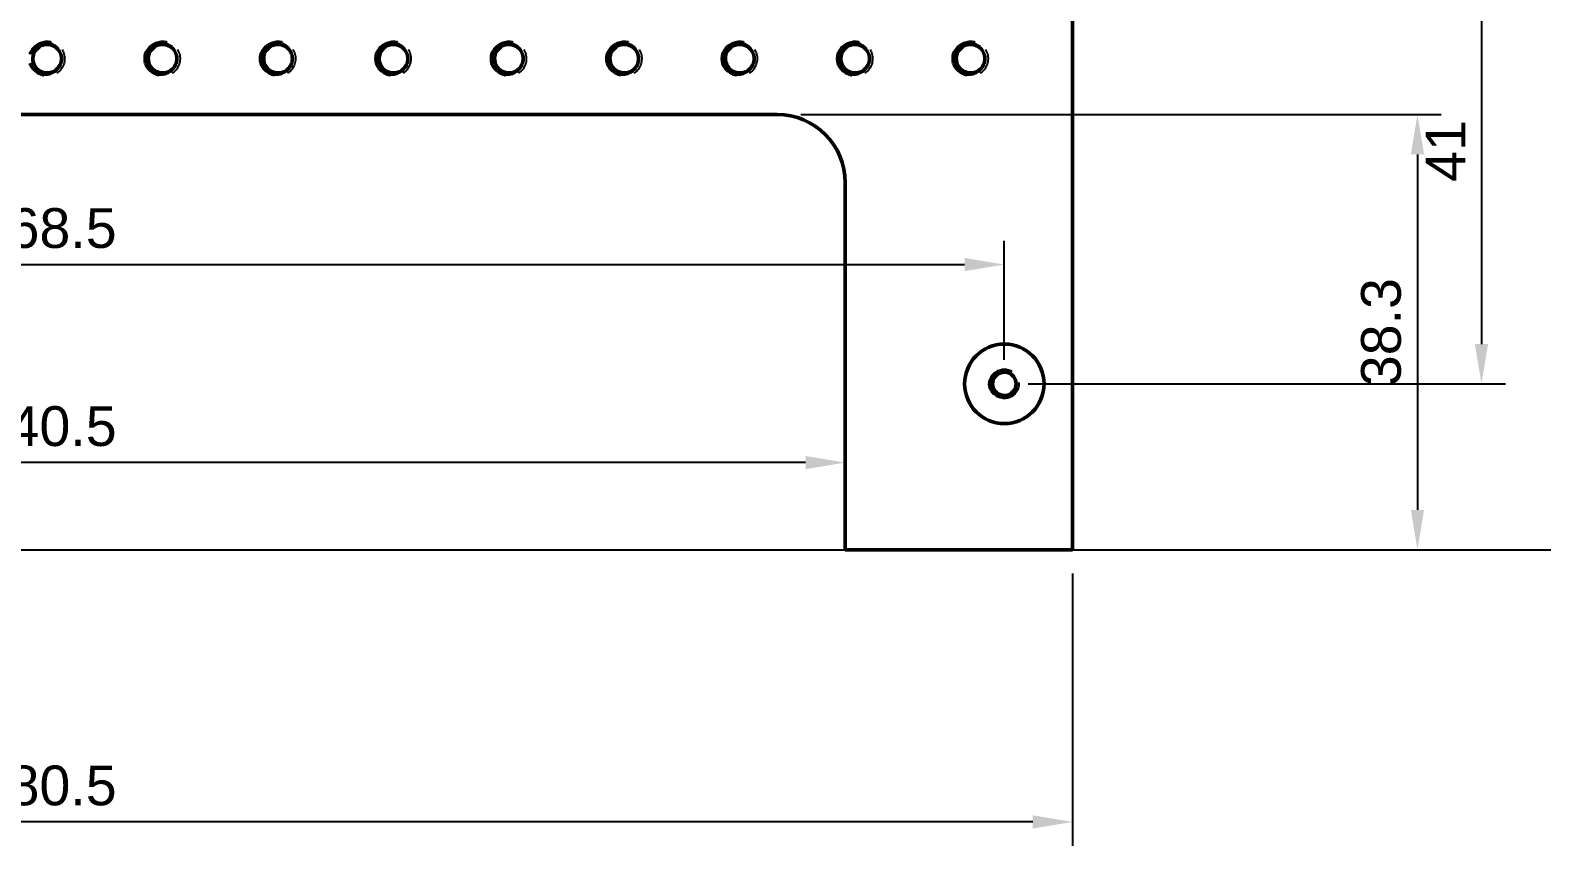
# Model space of a CAD drawing. Header units: millimetres. Extents: x 0 to 420, y 0 to 297.
# Drawn here: x 128.7 to 261.8, y 111.7 to 183.5 of the extents above; entities that cross this region are included whole.
import ezdxf

# ---------------------------------------------------------------- set-up
doc = ezdxf.new("R2010")
doc.units = ezdxf.units.MM
doc.header["$LTSCALE"] = 0.75
doc.linetypes.add('HIDDEN2', pattern=[4.7625, 3.175, -1.5875])
for name, color, linetype, lineweight in [('FD_Dimensions', 7, 'Continuous', 25), ('Hidden', 7, 'HIDDEN2', 25), ('Visible', 7, 'Continuous', 50)]:
    doc.layers.add(name, color=color, linetype=linetype, lineweight=lineweight)
doc.styles.get("Standard").update_dxf_attribs({"font": 'Arial.ttf'})
doc.dimstyles.new('Dim-ISO-25', dxfattribs={"dimtxt": 3.5, "dimasz": 3.5, "dimexe": 2.1, "dimexo": 2.1, "dimgap": 1.4, "dimtad": 1, "dimzin": 12, "dimdsep": 46, "dimtxsty": 'Standard', "dimcen": 0, "dimazin": 3, "dimtp": 0.1, "dimtm": 0.1, "dimtfac": 0.714286, "dimtmove": 0, "dimatfit": 3, "dimfxl": 1, "dimtzin": 12, "dimarcsym": 0})

# ---------------------------------------------------------------- blocks, each defined once
blk = doc.blocks.new('*D29')
at = {"layer": 'Defpoints', "color": 0, "transparency": 16777216}
for p in [(59.9859, 151.67057), (200.4859, 151.67057), (59.9859, 145.463714)]:
    blk.add_point(p, dxfattribs=at)
at = {"layer": 'FD_Dimensions', "color": 0, "lineweight": -2, "transparency": 16777216}
for p, q in [((59.9859, 149.57057), (59.9859, 143.363714)), ((200.4859, 149.57057), (200.4859, 143.363714)), ((196.9859, 145.463714), (63.4859, 145.463714))]:
    blk.add_line(p, q, dxfattribs=at)
at = {"layer": 'FD_Dimensions', "color": 0, "transparency": 16777216}
for points in [[(63.4859, 146.047048), (63.4859, 144.880381), (59.9859, 145.463714)], [(196.9859, 146.047048), (196.9859, 144.880381), (200.4859, 145.463714)]]:
    blk.add_solid(points, dxfattribs=at)
at = {"layer": 'FD_Dimensions', "color": 0, "transparency": 16777216, "insert": (130.2359, 148.65072), "char_height": 3.5, "attachment_point": 5}
blk.add_mtext('140.5', dxfattribs=at)
blk = doc.blocks.new('*D30')
at = {"layer": 'Defpoints', "color": 0, "transparency": 16777216}
for p in [(194.4859, 176.095026), (220.4859, 137.795026), (250.848906, 137.795026)]:
    blk.add_point(p, dxfattribs=at)
at = {"layer": 'FD_Dimensions', "color": 0, "lineweight": -2, "transparency": 16777216}
for p, q in [((196.5859, 176.095026), (252.948906, 176.095026)), ((250.848906, 172.595026), (250.848906, 141.295026)), ((222.5859, 137.795026), (252.948906, 137.795026))]:
    blk.add_line(p, q, dxfattribs=at)
at = {"layer": 'FD_Dimensions', "color": 0, "transparency": 16777216}
for points in [[(250.265573, 172.595026), (251.43224, 172.595026), (250.848906, 176.095026)], [(250.265573, 141.295026), (251.43224, 141.295026), (250.848906, 137.795026)]]:
    blk.add_solid(points, dxfattribs=at)
at = {"layer": 'FD_Dimensions', "color": 0, "transparency": 16777216, "insert": (247.660707, 156.945026), "char_height": 3.5, "attachment_point": 5, "rotation": 90}
blk.add_mtext('38.3', dxfattribs=at)
blk = doc.blocks.new('*D31')
at = {"layer": 'Defpoints', "color": 0, "transparency": 16777216}
for p in [(39.9859, 137.795026), (220.4859, 137.795026), (39.9859, 113.837239)]:
    blk.add_point(p, dxfattribs=at)
at = {"layer": 'FD_Dimensions', "color": 0, "lineweight": -2, "transparency": 16777216}
for p, q in [((39.9859, 135.695026), (39.9859, 111.737239)), ((220.4859, 135.695026), (220.4859, 111.737239)), ((216.9859, 113.837239), (43.4859, 113.837239))]:
    blk.add_line(p, q, dxfattribs=at)
at = {"layer": 'FD_Dimensions', "color": 0, "transparency": 16777216}
for points in [[(43.4859, 114.420573), (43.4859, 113.253906), (39.9859, 113.837239)], [(216.9859, 114.420573), (216.9859, 113.253906), (220.4859, 113.837239)]]:
    blk.add_solid(points, dxfattribs=at)
at = {"layer": 'FD_Dimensions', "color": 0, "transparency": 16777216, "insert": (130.2359, 117.024245), "char_height": 3.5, "attachment_point": 5}
blk.add_mtext('180.5', dxfattribs=at)
blk = doc.blocks.new('*D34')
at = {"layer": 'Defpoints', "color": 0, "transparency": 16777216}
for p in [(214.4859, 266.395026), (298.415219, 266.395026), (59.9859, 137.795026)]:
    blk.add_point(p, dxfattribs=at)
at = {"layer": 'FD_Dimensions', "color": 0, "lineweight": -2, "transparency": 16777216}
for p, q in [((216.5859, 266.395026), (300.515219, 266.395026)), ((298.415219, 141.295026), (298.415219, 262.895026)), ((62.0859, 137.795026), (300.515219, 137.795026))]:
    blk.add_line(p, q, dxfattribs=at)
at = {"layer": 'FD_Dimensions', "color": 0, "transparency": 16777216}
for points in [[(297.831886, 262.895026), (298.998553, 262.895026), (298.415219, 266.395026)], [(297.831886, 141.295026), (298.998553, 141.295026), (298.415219, 137.795026)]]:
    blk.add_solid(points, dxfattribs=at)
at = {"layer": 'FD_Dimensions', "color": 0, "transparency": 16777216, "insert": (295.228214, 202.095026), "char_height": 3.5, "attachment_point": 5, "rotation": 90}
blk.add_mtext('128.6', dxfattribs=at)
blk = doc.blocks.new('*D36')
at = {"layer": 'Defpoints', "color": 0, "transparency": 16777216}
for p in [(214.4859, 193.395026), (214.4859, 152.395026), (256.4859, 152.395026)]:
    blk.add_point(p, dxfattribs=at)
at = {"layer": 'FD_Dimensions', "color": 0, "lineweight": -2, "transparency": 16777216}
for p, q in [((216.5859, 193.395026), (258.5859, 193.395026)), ((256.4859, 189.895026), (256.4859, 155.895026)), ((216.5859, 152.395026), (258.5859, 152.395026))]:
    blk.add_line(p, q, dxfattribs=at)
at = {"layer": 'FD_Dimensions', "color": 0, "transparency": 16777216}
for points in [[(255.902567, 189.895026), (257.069234, 189.895026), (256.4859, 193.395026)], [(255.902567, 155.895026), (257.069234, 155.895026), (256.4859, 152.395026)]]:
    blk.add_solid(points, dxfattribs=at)
at = {"layer": 'FD_Dimensions', "color": 0, "transparency": 16777216, "insert": (253.328738, 172.895026), "char_height": 3.5, "attachment_point": 5, "rotation": 90}
blk.add_mtext('41', dxfattribs=at)
blk = doc.blocks.new('*D37')
at = {"layer": 'Defpoints', "color": 0, "transparency": 16777216}
for p in [(214.4859, 162.895026), (45.9859, 152.395026), (214.4859, 152.395026)]:
    blk.add_point(p, dxfattribs=at)
at = {"layer": 'FD_Dimensions', "color": 0, "lineweight": -2, "transparency": 16777216}
for p, q in [((45.9859, 154.495026), (45.9859, 164.995026)), ((214.4859, 154.495026), (214.4859, 164.995026)), ((49.4859, 162.895026), (210.9859, 162.895026))]:
    blk.add_line(p, q, dxfattribs=at)
at = {"layer": 'FD_Dimensions', "color": 0, "transparency": 16777216}
for points in [[(49.4859, 163.47836), (49.4859, 162.311693), (45.9859, 162.895026)], [(210.9859, 163.47836), (210.9859, 162.311693), (214.4859, 162.895026)]]:
    blk.add_solid(points, dxfattribs=at)
at = {"layer": 'FD_Dimensions', "color": 0, "transparency": 16777216, "insert": (130.2359, 166.082032), "char_height": 3.5, "attachment_point": 5}
blk.add_mtext('168.5', dxfattribs=at)

msp = doc.modelspace()

# ---------------------------------------------------------------- linework, layer by layer
at = {"layer": 'Hidden'}
for points, knots in [([(128.745, 181.414), (128.908, 182.021), (129.476, 182.498), (130.102, 182.552), (130.728, 182.607), (131.369, 182.236), (131.634, 181.667), (131.9, 181.098), (131.772, 180.369), (131.328, 179.925), (130.885, 179.481), (130.158, 179.351), (129.589, 179.614), (129.179, 179.803), (128.872, 180.186), (128.75, 180.619)], [14.3984001, 14.3984001, 14.3984001, 14.3984001, 15.6211227, 15.6211227, 15.6211227, 16.8426782, 16.8426782, 16.8426782, 18.0630931, 18.0630931, 18.0630931, 19.2823935, 19.2823935, 19.2823935, 20.1591191, 20.1591191, 20.1591191, 20.1591191]), ([(138.905, 181.414), (139.068, 182.021), (139.636, 182.498), (140.262, 182.552), (140.888, 182.607), (141.529, 182.236), (141.794, 181.667), (142.06, 181.098), (141.932, 180.369), (141.488, 179.925), (141.045, 179.481), (140.318, 179.351), (139.749, 179.614), (139.339, 179.803), (139.032, 180.186), (138.91, 180.619)], [14.3984001, 14.3984001, 14.3984001, 14.3984001, 15.6211227, 15.6211227, 15.6211227, 16.8426782, 16.8426782, 16.8426782, 18.0630931, 18.0630931, 18.0630931, 19.2823935, 19.2823935, 19.2823935, 20.1591191, 20.1591191, 20.1591191, 20.1591191]), ([(149.065, 181.414), (149.228, 182.021), (149.796, 182.498), (150.422, 182.552), (151.048, 182.607), (151.689, 182.236), (151.954, 181.667), (152.22, 181.098), (152.092, 180.369), (151.648, 179.925), (151.205, 179.481), (150.478, 179.351), (149.909, 179.614), (149.499, 179.803), (149.192, 180.186), (149.07, 180.619)], [14.3984001, 14.3984001, 14.3984001, 14.3984001, 15.6211227, 15.6211227, 15.6211227, 16.8426782, 16.8426782, 16.8426782, 18.0630931, 18.0630931, 18.0630931, 19.2823935, 19.2823935, 19.2823935, 20.1591191, 20.1591191, 20.1591191, 20.1591191]), ([(159.225, 181.414), (159.388, 182.021), (159.956, 182.498), (160.582, 182.552), (161.208, 182.607), (161.849, 182.236), (162.114, 181.667), (162.38, 181.098), (162.252, 180.369), (161.808, 179.925), (161.365, 179.481), (160.638, 179.351), (160.069, 179.614), (159.659, 179.803), (159.352, 180.186), (159.23, 180.619)], [14.3984001, 14.3984001, 14.3984001, 14.3984001, 15.6211227, 15.6211227, 15.6211227, 16.8426782, 16.8426782, 16.8426782, 18.0630931, 18.0630931, 18.0630931, 19.2823935, 19.2823935, 19.2823935, 20.1591191, 20.1591191, 20.1591191, 20.1591191]), ([(169.385, 181.414), (169.548, 182.021), (170.116, 182.498), (170.742, 182.552), (171.368, 182.607), (172.009, 182.236), (172.274, 181.667), (172.54, 181.098), (172.412, 180.369), (171.968, 179.925), (171.525, 179.481), (170.798, 179.351), (170.229, 179.614), (169.819, 179.803), (169.512, 180.186), (169.39, 180.619)], [14.3984001, 14.3984001, 14.3984001, 14.3984001, 15.6211227, 15.6211227, 15.6211227, 16.8426782, 16.8426782, 16.8426782, 18.0630931, 18.0630931, 18.0630931, 19.2823935, 19.2823935, 19.2823935, 20.1591191, 20.1591191, 20.1591191, 20.1591191]), ([(179.545, 181.414), (179.708, 182.021), (180.276, 182.498), (180.902, 182.552), (181.528, 182.607), (182.169, 182.236), (182.434, 181.667), (182.7, 181.098), (182.572, 180.369), (182.128, 179.925), (181.685, 179.481), (180.958, 179.351), (180.389, 179.614), (179.979, 179.803), (179.672, 180.186), (179.55, 180.619)], [14.3984001, 14.3984001, 14.3984001, 14.3984001, 15.6211227, 15.6211227, 15.6211227, 16.8426782, 16.8426782, 16.8426782, 18.0630931, 18.0630931, 18.0630931, 19.2823935, 19.2823935, 19.2823935, 20.1591191, 20.1591191, 20.1591191, 20.1591191]), ([(189.705, 181.414), (189.868, 182.021), (190.436, 182.498), (191.062, 182.552), (191.688, 182.607), (192.329, 182.236), (192.594, 181.667), (192.86, 181.098), (192.732, 180.369), (192.288, 179.925), (191.845, 179.481), (191.118, 179.351), (190.549, 179.614), (190.139, 179.803), (189.832, 180.186), (189.71, 180.619)], [14.3984001, 14.3984001, 14.3984001, 14.3984001, 15.6211227, 15.6211227, 15.6211227, 16.8426782, 16.8426782, 16.8426782, 18.0630931, 18.0630931, 18.0630931, 19.2823935, 19.2823935, 19.2823935, 20.1591191, 20.1591191, 20.1591191, 20.1591191]), ([(199.865, 181.414), (200.028, 182.021), (200.596, 182.498), (201.222, 182.552), (201.848, 182.607), (202.489, 182.236), (202.754, 181.667), (203.02, 181.098), (202.892, 180.369), (202.448, 179.925), (202.005, 179.481), (201.278, 179.351), (200.709, 179.614), (200.299, 179.803), (199.992, 180.186), (199.87, 180.619)], [14.3984001, 14.3984001, 14.3984001, 14.3984001, 15.6211227, 15.6211227, 15.6211227, 16.8426782, 16.8426782, 16.8426782, 18.0630931, 18.0630931, 18.0630931, 19.2823935, 19.2823935, 19.2823935, 20.1591191, 20.1591191, 20.1591191, 20.1591191]), ([(210.025, 181.414), (210.188, 182.021), (210.756, 182.498), (211.382, 182.552), (212.008, 182.607), (212.649, 182.236), (212.914, 181.667), (213.18, 181.098), (213.052, 180.369), (212.608, 179.925), (212.165, 179.481), (211.438, 179.351), (210.869, 179.614), (210.459, 179.803), (210.152, 180.186), (210.03, 180.619)], [14.3984001, 14.3984001, 14.3984001, 14.3984001, 15.6211227, 15.6211227, 15.6211227, 16.8426782, 16.8426782, 16.8426782, 18.0630931, 18.0630931, 18.0630931, 19.2823935, 19.2823935, 19.2823935, 20.1591191, 20.1591191, 20.1591191, 20.1591191]), ([(213.24, 152.73), (213.382, 153.258), (213.893, 153.665), (214.44, 153.684), (214.986, 153.704), (215.524, 153.336), (215.704, 152.82), (215.884, 152.304), (215.692, 151.682), (215.253, 151.358), (214.814, 151.033), (214.164, 151.032), (213.724, 151.354), (213.489, 151.526), (213.324, 151.782), (213.248, 152.062)], [14.4000124, 14.4000124, 14.4000124, 14.4000124, 15.6721069, 15.6721069, 15.6721069, 16.9430872, 16.9430872, 16.9430872, 18.212982, 18.212982, 18.212982, 19.4818196, 19.4818196, 19.4818196, 20.1575068, 20.1575068, 20.1575068, 20.1575068]), ([(214.514, 153.432), (214.379, 153.452), (214.24, 153.445), (213.968, 153.378), (213.837, 153.316), (213.6, 153.143), (213.498, 153.031), (213.339, 152.77), (213.284, 152.622), (213.243, 152.366), (213.24, 152.263), (213.258, 152.055), (213.281, 151.951), (213.316, 151.851)], [0, 0, 0, 0, 0.04115316, 0.04115316, 0.0841397, 0.0841397, 0.12895891, 0.12895891, 0.17561003, 0.17561003, 0.20647013, 0.20647013, 0.23807742, 0.23807742, 0.23807742, 0.23807742]), ([(213.747, 151.338), (213.89, 151.257), (214.047, 151.204), (214.367, 151.164), (214.526, 151.175), (214.825, 151.256), (214.962, 151.323), (215.198, 151.504), (215.295, 151.614), (215.413, 151.817), (215.448, 151.9), (215.497, 152.07), (215.51, 152.156), (215.512, 152.243)], [0, 0, 0, 0, 0.04926633, 0.04926633, 0.09669456, 0.09669456, 0.14228401, 0.14228401, 0.18603409, 0.18603409, 0.21297728, 0.21297728, 0.23917877, 0.23917877, 0.23917877, 0.23917877])]:
    msp.add_open_spline(points, degree=3, knots=knots, dxfattribs=at)
at = {"layer": 'Visible', "extrusion": (-1e-16, -1, 0)}
for p, q in [((220.486, 137.795), (220.486, 260.395)), ((65.986, 176.095), (194.486, 176.095)), ((200.486, 170.095), (200.486, 137.795)), ((200.486, 137.795), (220.486, 137.795))]:
    msp.add_line(p, q, dxfattribs=at)
at = {"layer": 'Visible', "extrusion": (0, 0, -1)}
msp.add_circle((-214.486, 152.395), 3.5, dxfattribs=at)
for centre, radius, start, end in [((-130.236, 181.015), 1.264, 130.73783, 229.26217), ((-140.396, 181.015), 1.543, 345.03244, 14.96756), ((-140.396, 181.015), 1.264, 130.73783, 229.26217), ((-150.556, 181.015), 1.543, 345.03244, 14.96756), ((-150.556, 181.015), 1.264, 130.73783, 229.26217), ((-160.716, 181.015), 1.543, 345.03244, 14.96756), ((-160.716, 181.015), 1.264, 130.73783, 229.26217), ((-170.876, 181.015), 1.543, 345.03244, 14.96756), ((-170.876, 181.015), 1.264, 130.73783, 229.26217), ((-181.036, 181.015), 1.543, 345.03244, 14.96756), ((-181.036, 181.015), 1.264, 130.73783, 229.26217), ((-191.196, 181.015), 1.543, 345.03244, 14.96756), ((-191.196, 181.015), 1.264, 130.73783, 229.26217), ((-201.356, 181.015), 1.543, 345.03244, 14.96756), ((-201.356, 181.015), 1.264, 130.73783, 229.26217), ((-211.516, 181.015), 1.543, 345.03244, 14.96756), ((-211.516, 181.015), 1.264, 130.73783, 229.26217), ((-194.486, 170.095), 6, 90, 180), ((-214.486, 152.395), 1.29, 344.94007, 15.05993)]:
    msp.add_arc(centre, radius, start, end, dxfattribs=at)
at = {"layer": 'Visible'}
msp.add_arc((214.486, 152.395), 1.038, 311.56922, 48.43078, dxfattribs=at)
for points, knots in [([(128.745, 181.414), (128.813, 181.598), (128.915, 181.769), (129.176, 182.054), (129.329, 182.168), (129.666, 182.327), (129.845, 182.373), (130.203, 182.392), (130.379, 182.367), (130.644, 182.274), (130.739, 182.228), (130.912, 182.114), (130.991, 182.048), (131.061, 181.973)], [0, 0, 0, 0, 0.05903869, 0.05903869, 0.11603343, 0.11603343, 0.17098341, 0.17098341, 0.22388784, 0.22388784, 0.25550516, 0.25550516, 0.28634738, 0.28634738, 0.28634738, 0.28634738]), ([(131.056, 181.966), (130.8, 182.183), (130.461, 182.304), (130.126, 182.275), (129.587, 182.228), (129.105, 181.797), (128.997, 181.268), (128.887, 180.729), (129.175, 180.134), (129.666, 179.886), (130.11, 179.662), (130.685, 179.733), (131.061, 180.057)], [-4.5636114, -4.5636114, -4.5636114, -4.5636114, -3.7654084, -3.7654084, -3.7654084, -2.4828623, -2.4828623, -2.4828623, -1.1783573, -1.1783573, -1.1783573, 0, 0, 0, 0]), ([(138.905, 181.414), (138.973, 181.598), (139.075, 181.769), (139.336, 182.054), (139.489, 182.168), (139.826, 182.327), (140.005, 182.373), (140.363, 182.392), (140.539, 182.367), (140.804, 182.274), (140.899, 182.228), (141.072, 182.114), (141.151, 182.048), (141.221, 181.973)], [0, 0, 0, 0, 0.05903869, 0.05903869, 0.11603343, 0.11603343, 0.17098341, 0.17098341, 0.22388784, 0.22388784, 0.25550516, 0.25550516, 0.28634738, 0.28634738, 0.28634738, 0.28634738]), ([(141.216, 181.966), (140.96, 182.183), (140.621, 182.304), (140.286, 182.275), (139.747, 182.228), (139.265, 181.797), (139.157, 181.268), (139.047, 180.729), (139.335, 180.134), (139.826, 179.886), (140.27, 179.662), (140.845, 179.733), (141.221, 180.057)], [-4.5636114, -4.5636114, -4.5636114, -4.5636114, -3.7654084, -3.7654084, -3.7654084, -2.4828623, -2.4828623, -2.4828623, -1.1783573, -1.1783573, -1.1783573, 0, 0, 0, 0]), ([(149.065, 181.414), (149.133, 181.598), (149.235, 181.769), (149.496, 182.054), (149.649, 182.168), (149.986, 182.327), (150.165, 182.373), (150.523, 182.392), (150.699, 182.367), (150.964, 182.274), (151.059, 182.228), (151.232, 182.114), (151.311, 182.048), (151.381, 181.973)], [0, 0, 0, 0, 0.05903869, 0.05903869, 0.11603343, 0.11603343, 0.17098341, 0.17098341, 0.22388784, 0.22388784, 0.25550516, 0.25550516, 0.28634738, 0.28634738, 0.28634738, 0.28634738]), ([(151.376, 181.966), (151.12, 182.183), (150.781, 182.304), (150.446, 182.275), (149.907, 182.228), (149.425, 181.797), (149.317, 181.268), (149.207, 180.729), (149.495, 180.134), (149.986, 179.886), (150.43, 179.662), (151.005, 179.733), (151.381, 180.057)], [-4.5636114, -4.5636114, -4.5636114, -4.5636114, -3.7654084, -3.7654084, -3.7654084, -2.4828623, -2.4828623, -2.4828623, -1.1783573, -1.1783573, -1.1783573, 0, 0, 0, 0]), ([(159.225, 181.414), (159.293, 181.598), (159.395, 181.769), (159.656, 182.054), (159.809, 182.168), (160.146, 182.327), (160.325, 182.373), (160.683, 182.392), (160.859, 182.367), (161.124, 182.274), (161.219, 182.228), (161.392, 182.114), (161.471, 182.048), (161.541, 181.973)], [0, 0, 0, 0, 0.05903869, 0.05903869, 0.11603343, 0.11603343, 0.17098341, 0.17098341, 0.22388784, 0.22388784, 0.25550516, 0.25550516, 0.28634738, 0.28634738, 0.28634738, 0.28634738]), ([(161.536, 181.966), (161.28, 182.183), (160.941, 182.304), (160.606, 182.275), (160.067, 182.228), (159.585, 181.797), (159.477, 181.268), (159.367, 180.729), (159.655, 180.134), (160.146, 179.886), (160.59, 179.662), (161.165, 179.733), (161.541, 180.057)], [-4.5636114, -4.5636114, -4.5636114, -4.5636114, -3.7654084, -3.7654084, -3.7654084, -2.4828623, -2.4828623, -2.4828623, -1.1783573, -1.1783573, -1.1783573, 0, 0, 0, 0]), ([(169.385, 181.414), (169.453, 181.598), (169.555, 181.769), (169.816, 182.054), (169.969, 182.168), (170.306, 182.327), (170.485, 182.373), (170.843, 182.392), (171.019, 182.367), (171.284, 182.274), (171.379, 182.228), (171.552, 182.114), (171.631, 182.048), (171.701, 181.973)], [0, 0, 0, 0, 0.05903869, 0.05903869, 0.11603343, 0.11603343, 0.17098341, 0.17098341, 0.22388784, 0.22388784, 0.25550516, 0.25550516, 0.28634738, 0.28634738, 0.28634738, 0.28634738]), ([(171.696, 181.966), (171.44, 182.183), (171.101, 182.304), (170.766, 182.275), (170.227, 182.228), (169.745, 181.797), (169.637, 181.268), (169.527, 180.729), (169.815, 180.134), (170.306, 179.886), (170.75, 179.662), (171.325, 179.733), (171.701, 180.057)], [-4.5636114, -4.5636114, -4.5636114, -4.5636114, -3.7654084, -3.7654084, -3.7654084, -2.4828623, -2.4828623, -2.4828623, -1.1783573, -1.1783573, -1.1783573, 0, 0, 0, 0]), ([(179.545, 181.414), (179.613, 181.598), (179.715, 181.769), (179.976, 182.054), (180.129, 182.168), (180.466, 182.327), (180.645, 182.373), (181.003, 182.392), (181.179, 182.367), (181.444, 182.274), (181.539, 182.228), (181.712, 182.114), (181.791, 182.048), (181.861, 181.973)], [0, 0, 0, 0, 0.05903869, 0.05903869, 0.11603343, 0.11603343, 0.17098341, 0.17098341, 0.22388784, 0.22388784, 0.25550516, 0.25550516, 0.28634738, 0.28634738, 0.28634738, 0.28634738]), ([(181.856, 181.966), (181.6, 182.183), (181.261, 182.304), (180.926, 182.275), (180.387, 182.228), (179.905, 181.797), (179.797, 181.268), (179.687, 180.729), (179.975, 180.134), (180.466, 179.886), (180.91, 179.662), (181.485, 179.733), (181.861, 180.057)], [-4.5636114, -4.5636114, -4.5636114, -4.5636114, -3.7654084, -3.7654084, -3.7654084, -2.4828623, -2.4828623, -2.4828623, -1.1783573, -1.1783573, -1.1783573, 0, 0, 0, 0]), ([(189.705, 181.414), (189.773, 181.598), (189.875, 181.769), (190.136, 182.054), (190.289, 182.168), (190.626, 182.327), (190.805, 182.373), (191.163, 182.392), (191.339, 182.367), (191.604, 182.274), (191.699, 182.228), (191.872, 182.114), (191.951, 182.048), (192.021, 181.973)], [0, 0, 0, 0, 0.05903869, 0.05903869, 0.11603343, 0.11603343, 0.17098341, 0.17098341, 0.22388784, 0.22388784, 0.25550516, 0.25550516, 0.28634738, 0.28634738, 0.28634738, 0.28634738]), ([(192.016, 181.966), (191.76, 182.183), (191.421, 182.304), (191.086, 182.275), (190.547, 182.228), (190.065, 181.797), (189.957, 181.268), (189.847, 180.729), (190.135, 180.134), (190.626, 179.886), (191.07, 179.662), (191.645, 179.733), (192.021, 180.057)], [-4.5636114, -4.5636114, -4.5636114, -4.5636114, -3.7654084, -3.7654084, -3.7654084, -2.4828623, -2.4828623, -2.4828623, -1.1783573, -1.1783573, -1.1783573, 0, 0, 0, 0]), ([(199.865, 181.414), (199.933, 181.598), (200.035, 181.769), (200.296, 182.054), (200.449, 182.168), (200.786, 182.327), (200.965, 182.373), (201.323, 182.392), (201.499, 182.367), (201.764, 182.274), (201.859, 182.228), (202.032, 182.114), (202.111, 182.048), (202.181, 181.973)], [0, 0, 0, 0, 0.05903869, 0.05903869, 0.11603343, 0.11603343, 0.17098341, 0.17098341, 0.22388784, 0.22388784, 0.25550516, 0.25550516, 0.28634738, 0.28634738, 0.28634738, 0.28634738]), ([(202.176, 181.966), (201.92, 182.183), (201.581, 182.304), (201.246, 182.275), (200.707, 182.228), (200.225, 181.797), (200.117, 181.268), (200.007, 180.729), (200.295, 180.134), (200.786, 179.886), (201.23, 179.662), (201.805, 179.733), (202.181, 180.057)], [-4.5636114, -4.5636114, -4.5636114, -4.5636114, -3.7654084, -3.7654084, -3.7654084, -2.4828623, -2.4828623, -2.4828623, -1.1783573, -1.1783573, -1.1783573, 0, 0, 0, 0]), ([(210.025, 181.414), (210.093, 181.598), (210.195, 181.769), (210.456, 182.054), (210.609, 182.168), (210.946, 182.327), (211.125, 182.373), (211.483, 182.392), (211.659, 182.367), (211.924, 182.274), (212.019, 182.228), (212.192, 182.114), (212.271, 182.048), (212.341, 181.973)], [0, 0, 0, 0, 0.05903869, 0.05903869, 0.11603343, 0.11603343, 0.17098341, 0.17098341, 0.22388784, 0.22388784, 0.25550516, 0.25550516, 0.28634738, 0.28634738, 0.28634738, 0.28634738]), ([(212.336, 181.966), (212.08, 182.183), (211.741, 182.304), (211.406, 182.275), (210.867, 182.228), (210.385, 181.797), (210.277, 181.268), (210.167, 180.729), (210.455, 180.134), (210.946, 179.886), (211.39, 179.662), (211.965, 179.733), (212.341, 180.057)], [-4.5636114, -4.5636114, -4.5636114, -4.5636114, -3.7654084, -3.7654084, -3.7654084, -2.4828623, -2.4828623, -2.4828623, -1.1783573, -1.1783573, -1.1783573, 0, 0, 0, 0]), ([(131.061, 180.057), (130.947, 179.935), (130.81, 179.837), (130.5, 179.694), (130.329, 179.654), (129.974, 179.639), (129.794, 179.668), (129.447, 179.794), (129.285, 179.892), (129.057, 180.099), (128.978, 180.191), (128.843, 180.392), (128.787, 180.501), (128.745, 180.617)], [0, 0, 0, 0, 0.05011102, 0.05011102, 0.10226148, 0.10226148, 0.15645048, 0.15645048, 0.2126771, 0.2126771, 0.24852048, 0.24852048, 0.2851428, 0.2851428, 0.2851428, 0.2851428]), ([(141.221, 180.057), (141.107, 179.935), (140.97, 179.837), (140.66, 179.694), (140.489, 179.654), (140.134, 179.639), (139.954, 179.668), (139.607, 179.794), (139.445, 179.892), (139.217, 180.099), (139.138, 180.191), (139.003, 180.392), (138.947, 180.501), (138.905, 180.617)], [0, 0, 0, 0, 0.05011102, 0.05011102, 0.10226148, 0.10226148, 0.15645048, 0.15645048, 0.2126771, 0.2126771, 0.24852048, 0.24852048, 0.2851428, 0.2851428, 0.2851428, 0.2851428]), ([(151.381, 180.057), (151.267, 179.935), (151.13, 179.837), (150.82, 179.694), (150.649, 179.654), (150.294, 179.639), (150.114, 179.668), (149.767, 179.794), (149.605, 179.892), (149.377, 180.099), (149.298, 180.191), (149.163, 180.392), (149.107, 180.501), (149.065, 180.617)], [0, 0, 0, 0, 0.05011102, 0.05011102, 0.10226148, 0.10226148, 0.15645048, 0.15645048, 0.2126771, 0.2126771, 0.24852048, 0.24852048, 0.2851428, 0.2851428, 0.2851428, 0.2851428]), ([(161.541, 180.057), (161.427, 179.935), (161.29, 179.837), (160.98, 179.694), (160.809, 179.654), (160.454, 179.639), (160.274, 179.668), (159.927, 179.794), (159.765, 179.892), (159.537, 180.099), (159.458, 180.191), (159.323, 180.392), (159.267, 180.501), (159.225, 180.617)], [0, 0, 0, 0, 0.05011102, 0.05011102, 0.10226148, 0.10226148, 0.15645048, 0.15645048, 0.2126771, 0.2126771, 0.24852048, 0.24852048, 0.2851428, 0.2851428, 0.2851428, 0.2851428]), ([(171.701, 180.057), (171.587, 179.935), (171.45, 179.837), (171.14, 179.694), (170.969, 179.654), (170.614, 179.639), (170.434, 179.668), (170.087, 179.794), (169.925, 179.892), (169.697, 180.099), (169.618, 180.191), (169.483, 180.392), (169.427, 180.501), (169.385, 180.617)], [0, 0, 0, 0, 0.05011102, 0.05011102, 0.10226148, 0.10226148, 0.15645048, 0.15645048, 0.2126771, 0.2126771, 0.24852048, 0.24852048, 0.2851428, 0.2851428, 0.2851428, 0.2851428]), ([(181.861, 180.057), (181.747, 179.935), (181.61, 179.837), (181.3, 179.694), (181.129, 179.654), (180.774, 179.639), (180.594, 179.668), (180.247, 179.794), (180.085, 179.892), (179.857, 180.099), (179.778, 180.191), (179.643, 180.392), (179.587, 180.501), (179.545, 180.617)], [0, 0, 0, 0, 0.05011102, 0.05011102, 0.10226148, 0.10226148, 0.15645048, 0.15645048, 0.2126771, 0.2126771, 0.24852048, 0.24852048, 0.2851428, 0.2851428, 0.2851428, 0.2851428]), ([(192.021, 180.057), (191.907, 179.935), (191.77, 179.837), (191.46, 179.694), (191.289, 179.654), (190.934, 179.639), (190.754, 179.668), (190.407, 179.794), (190.245, 179.892), (190.017, 180.099), (189.938, 180.191), (189.803, 180.392), (189.747, 180.501), (189.705, 180.617)], [0, 0, 0, 0, 0.05011102, 0.05011102, 0.10226148, 0.10226148, 0.15645048, 0.15645048, 0.2126771, 0.2126771, 0.24852048, 0.24852048, 0.2851428, 0.2851428, 0.2851428, 0.2851428]), ([(202.181, 180.057), (202.067, 179.935), (201.93, 179.837), (201.62, 179.694), (201.449, 179.654), (201.094, 179.639), (200.914, 179.668), (200.567, 179.794), (200.405, 179.892), (200.177, 180.099), (200.098, 180.191), (199.963, 180.392), (199.907, 180.501), (199.865, 180.617)], [0, 0, 0, 0, 0.05011102, 0.05011102, 0.10226148, 0.10226148, 0.15645048, 0.15645048, 0.2126771, 0.2126771, 0.24852048, 0.24852048, 0.2851428, 0.2851428, 0.2851428, 0.2851428]), ([(212.341, 180.057), (212.227, 179.935), (212.09, 179.837), (211.78, 179.694), (211.609, 179.654), (211.254, 179.639), (211.074, 179.668), (210.727, 179.794), (210.565, 179.892), (210.337, 180.099), (210.258, 180.191), (210.123, 180.392), (210.067, 180.501), (210.025, 180.617)], [0, 0, 0, 0, 0.05011102, 0.05011102, 0.10226148, 0.10226148, 0.15645048, 0.15645048, 0.2126771, 0.2126771, 0.24852048, 0.24852048, 0.2851428, 0.2851428, 0.2851428, 0.2851428]), ([(213.24, 152.73), (213.298, 152.884), (213.384, 153.025), (213.604, 153.261), (213.732, 153.355), (214.013, 153.485), (214.162, 153.522), (214.459, 153.535), (214.604, 153.513), (214.825, 153.434), (214.905, 153.393), (215.051, 153.294), (215.117, 153.236), (215.174, 153.171)], [0, 0, 0, 0, 0.04926633, 0.04926633, 0.09669456, 0.09669456, 0.14228401, 0.14228401, 0.18603409, 0.18603409, 0.21297728, 0.21297728, 0.23917877, 0.23917877, 0.23917877, 0.23917877]), ([(215.174, 153.171), (215.148, 153.194), (215.121, 153.216), (215.093, 153.237), (214.711, 153.512), (214.138, 153.48), (213.789, 153.164), (213.446, 152.854), (213.354, 152.3), (213.577, 151.895), (213.801, 151.487), (214.322, 151.27), (214.77, 151.397), (214.919, 151.439), (215.058, 151.516), (215.174, 151.619)], [-4.5926321, -4.5926321, -4.5926321, -4.5926321, -4.4919814, -4.4919814, -4.4919814, -3.1313767, -3.1313767, -3.1313767, -1.7932524, -1.7932524, -1.7932524, -0.4485859, -0.4485859, -0.4485859, 0, 0, 0, 0]), ([(215.174, 151.619), (215.083, 151.516), (214.973, 151.433), (214.721, 151.309), (214.58, 151.272), (214.288, 151.253), (214.138, 151.273), (213.848, 151.37), (213.712, 151.449), (213.515, 151.618), (213.446, 151.695), (213.327, 151.867), (213.277, 151.961), (213.24, 152.06)], [0, 0, 0, 0, 0.04115316, 0.04115316, 0.0841397, 0.0841397, 0.12895891, 0.12895891, 0.17561003, 0.17561003, 0.20647013, 0.20647013, 0.23807742, 0.23807742, 0.23807742, 0.23807742])]:
    msp.add_open_spline(points, degree=3, knots=knots, dxfattribs=at)

# ---------------------------------------------------------------- dimensions: what is measured, and where the dimension line sits
at = {"layer": 'FD_Dimensions'}
for base, p1, p2, angle, picture, middle in [((298.415, 266.395), (59.986, 137.795), (214.486, 266.395), 90, '*D34', (295.228, 202.095)), ((250.849, 137.795), (194.486, 176.095), (220.486, 137.795), 90, '*D30', (247.661, 156.945)), ((39.986, 113.837), (220.486, 137.795), (39.986, 137.795), 180, '*D31', (130.236, 117.024))]:
    dim = msp.add_linear_dim(base=base, p1=p1, p2=p2, angle=angle, dimstyle='Dim-ISO-25', override={"dimlfac": 1, "dimclrd": 0, "dimclre": 0}, dxfattribs=at)
    dim.commit()
    dim.dimension.update_dxf_attribs({"geometry": picture, "text_midpoint": middle})
for p1, distance, picture, middle in [((214.486, 193.395), 42, '*D36', (253.329, 172.895)), ((45.986, 152.395), 10.5, '*D37', (130.236, 166.082))]:
    dim = msp.add_aligned_dim(p1=p1, p2=(214.486, 152.395), distance=distance, dimstyle='Dim-ISO-25', override={"dimlfac": 1, "dimclrd": 0, "dimclre": 0}, dxfattribs=at)
    dim.commit()
    dim.dimension.update_dxf_attribs({"geometry": picture, "text_midpoint": middle})
dim = msp.add_linear_dim(base=(59.986, 145.464), p1=(200.486, 151.671), p2=(59.986, 151.671), dimstyle='Dim-ISO-25', override={"dimlfac": 1, "dimclrd": 0, "dimclre": 0}, dxfattribs=at)
dim.commit()
dim.dimension.update_dxf_attribs({"geometry": '*D29', "text_midpoint": (130.236, 148.651)})

doc.saveas('drawing.dxf')
